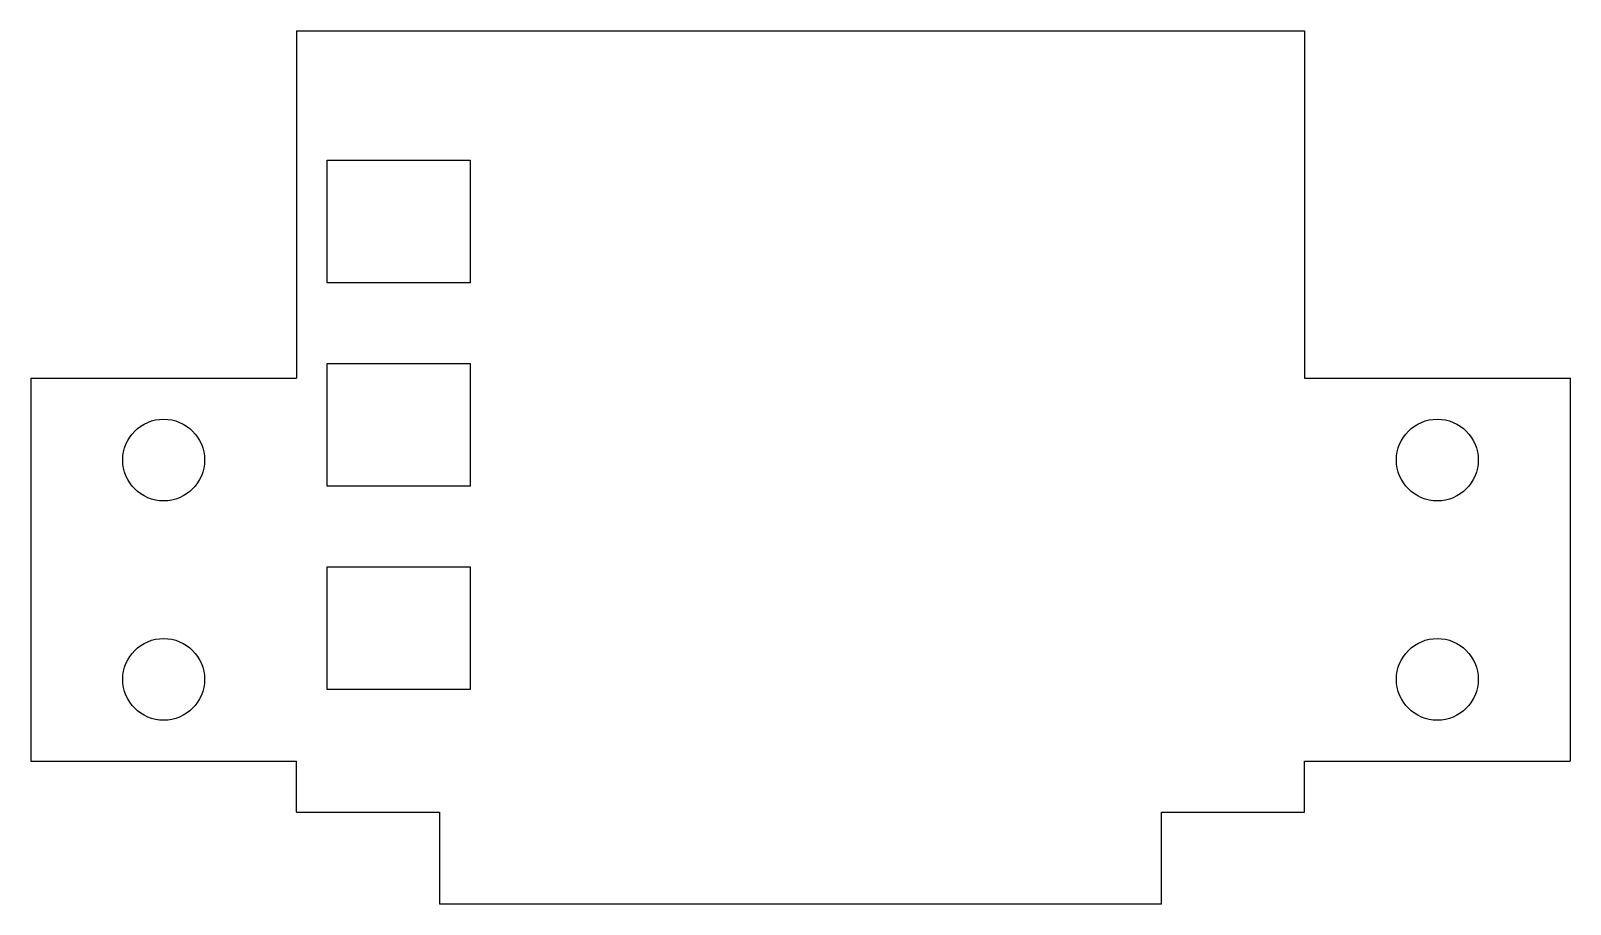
# Model space of a CAD drawing. Header units: millimetres. Extents: x -37.6 to 37.6, y -7 to 35.7.
import ezdxf

# ---------------------------------------------------------------- set-up
doc = ezdxf.new("R2010")
doc.units = ezdxf.units.MM

msp = doc.modelspace()

# ---------------------------------------------------------------- linework, layer by layer
at = {"color": 7, "linetype": 'Continuous', "lineweight": 25}
for p, q in [((-24.65, 35.73), (24.65, 35.73)), ((-24.65, 35.73), (-24.65, 18.73)), ((24.65, 35.73), (24.65, 18.73)), ((-23.15, 23.4), (-23.15, 29.4)), ((-23.15, 29.4), (-16.15, 29.4)), ((-16.15, 29.4), (-16.15, 23.4)), ((-16.15, 23.4), (-23.15, 23.4)), ((-23.15, 13.45), (-23.15, 19.45)), ((-23.15, 19.45), (-16.15, 19.45)), ((-16.15, 19.45), (-16.15, 13.45)), ((-37.65, 18.73), (-24.65, 18.73)), ((-37.65, 18.73), (-37.65, 0)), ((24.65, 18.73), (37.65, 18.73)), ((37.65, 18.73), (37.65, 0)), ((-16.15, 13.45), (-23.15, 13.45)), ((-23.15, 3.5), (-23.15, 9.5)), ((-23.15, 9.5), (-16.15, 9.5)), ((-16.15, 9.5), (-16.15, 3.5)), ((-16.15, 3.5), (-23.15, 3.5)), ((-37.65, 0), (-24.65, 0)), ((-24.65, -2.5), (-24.65, 0)), ((24.65, -2.5), (24.65, 0)), ((24.65, 0), (37.65, 0)), ((-24.65, -2.5), (-17.65, -2.5)), ((-17.65, -2.5), (-17.65, -7)), ((17.65, -7), (17.65, -2.5)), ((17.65, -2.5), (24.65, -2.5)), ((17.65, -7), (-17.65, -7))]:
    msp.add_line(p, q, dxfattribs=at)
for centre in [(-31.15, 14.73), (31.15, 14.73), (-31.15, 4), (31.15, 4)]:
    msp.add_circle(centre, 2, dxfattribs=at)

doc.saveas('drawing.dxf')
